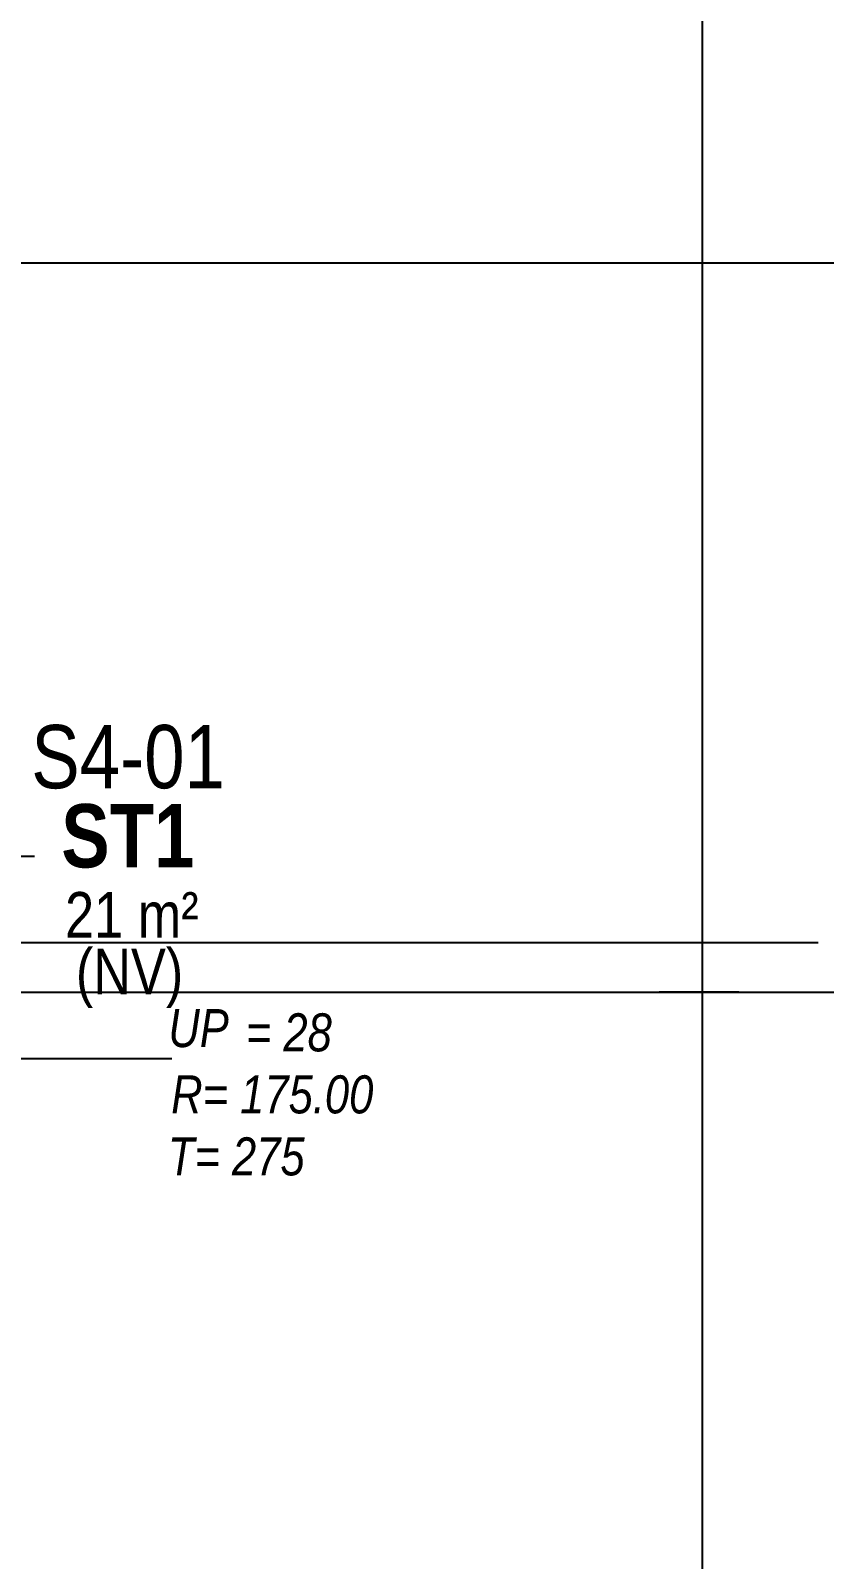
# Model space of a CAD drawing. Header units: millimetres. Extents: x -145636 to 131102, y -135903 to -7470.
# Drawn here: x 71670 to 79501, y -55195 to -40107 of the extents above; entities that cross this region are included whole.
import ezdxf

# ---------------------------------------------------------------- set-up
doc = ezdxf.new("R2010")
doc.units = ezdxf.units.MM
doc.layers.add('M_ARCHI', color=8, linetype='Continuous')
doc.styles.add('Arial Narrow', font='ARIALN.TTF', dxfattribs={"height": 100})
doc.styles.add('Arial Narrow_3', font='ARIALN.TTF', dxfattribs={"height": 2})
doc.styles.add('Arial Narrow_B_4', font='ARIALNB.TTF', dxfattribs={"height": 625})
doc.styles.add('Arial Narrow_I', font='ARIALNI.TTF', dxfattribs={"height": 1.5})
doc.styles.add('Arial Narrow_I_1', font='ARIALNI.TTF', dxfattribs={"height": 375})

# ---------------------------------------------------------------- blocks, each defined once
blk = doc.blocks.new('RF Archi 21.10.2024')
at = {"layer": 'M_ARCHI', "color": 8}
for p, q in [((-88111, -25375), (-88111, -128210)), ((-119483, -58803), (-72658, -58803)), ((-97132, -64661), (-94697, -64661)), ((-97132, -64661), (-94697, -64661)), ((-95149, -65511), (-86967, -65511)), ((-88111, -65557), (-88111, -66517)), ((-119483, -66003), (-72658, -66003)), ((-87748, -66003), (-88535, -66003)), ((-95609, -66656), (-93344, -66656)), ((-95609, -66656), (-93344, -66656))]:
    blk.add_line(p, q, dxfattribs=at)
at = {"layer": 'M_ARCHI', "color": 8, "linetype": 'Continuous'}
for s, height, style, p in [('S4-01', 625, 'Arial Narrow', (-94729, -63990)), ('ST1', 625, 'Arial Narrow_B_4', (-94433, -64771)), ('21 m²', 450, 'Arial Narrow_3', (-94396, -65464)), ('(NV)', 450, 'Arial Narrow_3', (-94289, -66024)), ('UP', 375, 'Arial Narrow_I', (-93377, -66544)), ('UP', 375, 'Arial Narrow_I', (-93377, -66544)), ('      = 28', 375, 'Arial Narrow_I_1', (-93329, -66586)), ('R= 175.00', 375, 'Arial Narrow_I_1', (-93349, -67198)), ('T= 275', 375, 'Arial Narrow_I_1', (-93382, -67810))]:
    blk.add_text(s, height=height, dxfattribs=dict(at, style=style)).set_placement(p)
at = {"layer": 'M_ARCHI', "color": 8}
for s, height, style, p in [('S4-01', 625, 'Arial Narrow', (-94729, -63990)), ('ST1', 625, 'Arial Narrow_B_4', (-94433, -64771)), ('21 m²', 450, 'Arial Narrow_3', (-94396, -65464)), ('(NV)', 450, 'Arial Narrow_3', (-94289, -66024)), ('      = 28', 375, 'Arial Narrow_I_1', (-93329, -66586)), ('R= 175.00', 375, 'Arial Narrow_I_1', (-93349, -67198)), ('T= 275', 375, 'Arial Narrow_I_1', (-93382, -67810))]:
    blk.add_text(s, height=height, dxfattribs=dict(at, style=style)).set_placement(p)

msp = doc.modelspace()

# ---------------------------------------------------------------- block references
at = {"layer": 'M_ARCHI', "color": 8, "linetype": 'Continuous'}
msp.add_blockref('RF Archi 21.10.2024', (166406, 16405), dxfattribs=at)

doc.saveas('drawing.dxf')
